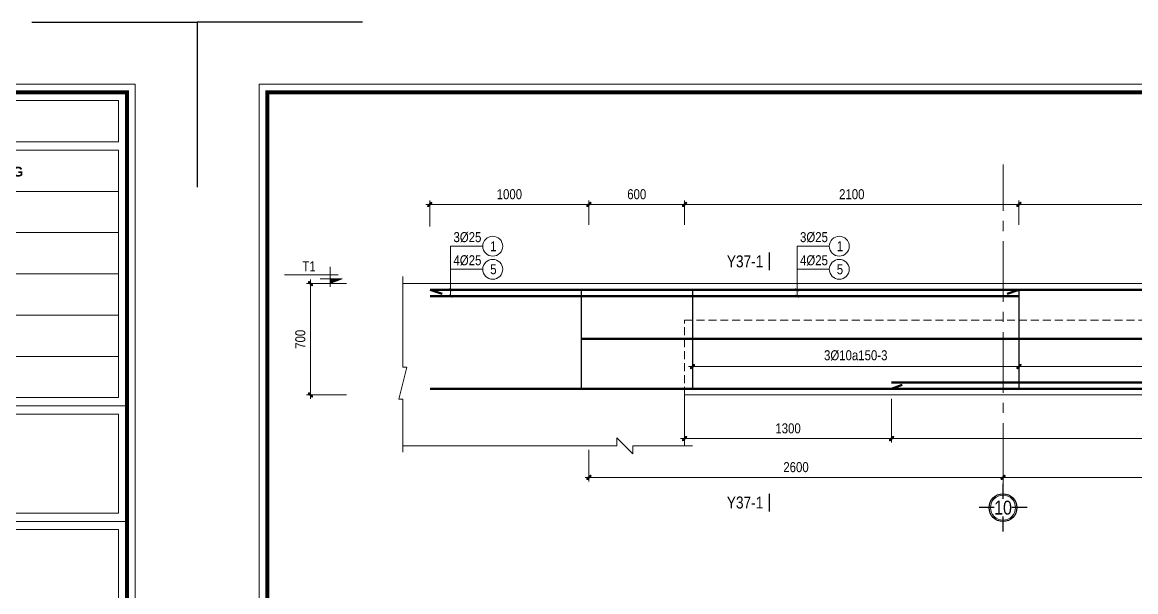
# Model space of a CAD drawing. Header units: millimetres. Extents: x 397144 to 8960116, y 345581 to 674207.
# Drawn here: x 5170583 to 5177575, y 660322 to 663901 of the extents above; entities that cross this region are included whole.
import ezdxf
from ezdxf.enums import TextEntityAlignment as Align
from ezdxf.xclip import XClip

# ---------------------------------------------------------------- set-up
doc = ezdxf.new("R2010")
doc.units = ezdxf.units.MM
doc.header["$XCLIPFRAME"] = 0
doc.header["$PDSIZE"] = -10
doc.linetypes.add('CENTER2', pattern=[28.575, 19.05, -3.175, 3.175, -3.175])
doc.linetypes.add('HIDDEN', pattern=[0.375, 0.25, -0.125])
doc.layers.get('0').update_dxf_attribs({"linetype": 'CONTINUOUS'})
doc.layers.get('Defpoints').update_dxf_attribs({"color": 12, "linetype": 'CONTINUOUS'})
for name, color, linetype, lineweight in [('2', 2, 'CONTINUOUS', 20), ('CDAI', 8, 'CONTINUOUS', 30), ('CTHEP', 2, 'CONTINUOUS', 50), ('DBAO', 3, 'CONTINUOUS', 20), ('DGIONG', 4, 'CONTINUOUS', 13), ('KTH', 150, 'CONTINUOUS', 5), ('Net khuat', 8, 'HIDDEN', 13), ('STICK', 1, 'CONTINUOUS', 9), ('TEXT', 7, 'CONTINUOUS', 15)]:
    doc.layers.add(name, color=color, linetype=linetype, lineweight=lineweight)
doc.layers.add('8', color=8, linetype='CONTINUOUS')
doc.layers.add('HATCH', color=7, linetype='CONTINUOUS', lineweight=5, true_color=0x2491ff)
doc.styles.add('CHG_XX_Khung ten$0$ArialB', font='arialbd.ttf')
doc.styles.add('HELVECONDENSE', font='VHELVCN_0.TTF')
doc.styles.add('Star-HelCon', font='VHELVCN_0.TTF')
doc.styles.add('TTP-HelCon', font='VHELVCN_0.TTF')
doc.styles.add('VNI-HELVE-CONDENSE', font='VHELVCN_0.TTF')
doc.dimstyles.new('kc-25', dxfattribs={"dimtxt": 62.5, "dimasz": 20, "dimexe": 20, "dimexo": 50, "dimgap": 25, "dimtad": 3, "dimdec": 0, "dimzin": 0, "dimdsep": 46, "dimtxsty": 'VNI-HELVE-CONDENSE', "dimblk": 'DIM', "dimcen": 2.5, "dimclrd": 256, "dimclre": 154, "dimclrt": 7, "dimaunit": 1, "dimadec": 0, "dimazin": 0, "dimtfac": 1, "dimtdec": 0, "dimtix": 1, "dimtmove": 0, "dimatfit": 3, "dimldrblk": 'DOT', "dimfxl": 1, "dimtolj": 1, "dimtzin": 0, "dimarcsym": 0})
doc.dimstyles.new('TTP-25', dxfattribs={"dimscale": 25, "dimtxt": 2.5, "dimasz": 1, "dimexe": 1, "dimexo": 1, "dimgap": 0.09, "dimtad": 0, "dimdec": 4, "dimrnd": 5, "dimzin": 9, "dimdsep": 46, "dimtxsty": 'TTP-HelCon', "dimblk": 'Stick1', "dimcen": 0.09, "dimdle": 1.5, "dimclrd": 256, "dimclre": 256, "dimclrt": 7, "dimadec": 0, "dimazin": 0, "dimtfac": 1, "dimtdec": 4, "dimtmove": 0, "dimatfit": 3, "dimldrblk": '_ArchTick1', "dimfxl": 1, "dimtvp": 1, "dimtolj": 1, "dimtzin": 0, "dimarcsym": 0})

# ---------------------------------------------------------------- blocks, each defined once
blk = doc.blocks.new('CHG_XX_Khung ten')
for p, q in [((687, 501), (824, 501)), ((687, 473), (824, 473))]:
    blk.add_line(p, q)
blk.add_lwpolyline([(15, 579), (826, 579), (826, 15), (15, 15)], close=True)
at = {"color": 4, "linetype": 'Continuous', "const_width": 1}
blk.add_lwpolyline([(17, 577), (824, 577), (824, 17), (17, 17)], close=True, dxfattribs=at)
at = {"linetype": 'Continuous'}
for points in [[(822, 565), (689, 565), (689, 575), (822, 575)], [(822, 553), (689, 553), (689, 563), (822, 563)], [(822, 543), (689, 543), (689, 553), (822, 553)], [(822, 533), (689, 533), (689, 543), (822, 543)], [(822, 523), (689, 523), (689, 533), (822, 533)], [(822, 513), (689, 513), (689, 523), (822, 523)], [(822, 503), (689, 503), (689, 513), (822, 513)], [(689, 499), (822, 499), (822, 475), (689, 475)], [(689, 471), (822, 471), (822, 424.69), (689, 424.69)]]:
    blk.add_lwpolyline(points, close=True, dxfattribs=at)
at = {"layer": 'Defpoints', "color": 1, "ltscale": 2}
for points in [[(40.06, 594), (0, 594), (0, 554)], [(800.94, 594), (841, 594), (841, 554)]]:
    blk.add_lwpolyline(points, dxfattribs=at)
at = {"style": 'CHG_XX_Khung ten$0$ArialB'}
blk.add_text('HỒ SƠ THIẾT KẾ BẢN VẼ THI CÔNG', height=2.3887, dxfattribs=at).set_placement((741, 557.78), align=Align.MIDDLE_LEFT)
blk = doc.blocks.new('Stick1')
at = {"layer": 'STICK'}
h = blk.add_hatch(color=256, dxfattribs=at)
edge = h.paths.add_edge_path()
edge.add_line((0.3, 0.5), (-0.5, -0.3))
edge.add_arc((-0.4, -0.4), 0.141, 135, 315)
edge.add_line((-0.3, -0.5), (0.5, 0.3))
edge.add_arc((0.4, 0.4), 0.141, 315, 495)
blk.add_line((1, 0), (-1, 0), dxfattribs=at)
blk.add_lwpolyline([(0.3, 0.5), (-0.5, -0.3, 1), (-0.3, -0.5), (0.5, 0.3, 1), (0.3, 0.5, 1)], format="xyb", dxfattribs=at)
blk = doc.blocks.new('*D8428')
at = {"layer": 'Defpoints', "color": 0, "transparency": 16777216}
for p in [(-329.2, 1029.2), (-579.2, 329.2), (-329.2, 329.2)]:
    blk.add_point(p, dxfattribs=at)
at = {"layer": 'KTH', "lineweight": -2, "transparency": 16777216}
for p, q in [((-354.2, 1029.2), (-604.2, 1029.2)), ((-579.2, 1004.2), (-579.2, 354.2)), ((-354.2, 329.2), (-604.2, 329.2))]:
    blk.add_line(p, q, dxfattribs=at)
at = {"layer": 'KTH', "lineweight": -2, "transparency": 16777216, "xscale": 25, "yscale": 25, "zscale": 25}
for p, rotation in [((-579.2, 1029.2), 90), ((-579.2, 329.2), 270)]:
    blk.add_blockref('Stick1', p, dxfattribs=dict(at, rotation=rotation))
at = {"layer": 'KTH', "color": 7, "transparency": 16777216, "insert": (-643.1, 679.2), "char_height": 62.5, "attachment_point": 5, "rotation": 90, "style": 'TTP-HelCon'}
blk.add_mtext('\\A1;700', dxfattribs=at)
blk = doc.blocks.new('_ArchTick1')
at = {"color": 0, "const_width": 3.81}
blk.add_lwpolyline([(-12.7, -12.7), (12.7, 12.7)], dxfattribs=at)
blk = doc.blocks.new('CODE')
at = {"layer": 'DBAO'}
for p, q in [((-62.5, -20), (-62.5, 105)), ((-62.5, 0), (-137.5, 30)), ((-137.5, 30), (0, 30)), ((-137.5, 0), (0, 0)), ((-112.5, 55), (223.6, 55))]:
    blk.add_line(p, q, dxfattribs=at)
at = {"layer": 'HATCH', "color": 1}
blk.add_solid([(-62.5, 0), (-137.5, 30), (-62.5, 30)], dxfattribs=at)
blk = doc.blocks.new('*D8483')
at = {"layer": 'Defpoints', "color": 0, "transparency": 16777216}
for p in [(3869.5, 647.6), (1819.5, 565.1), (3869.5, 507.6)]:
    blk.add_point(p, dxfattribs=at)
at = {"layer": 'KTH', "lineweight": -2, "transparency": 16777216}
for p, q in [((3869.5, 622.6), (3869.5, 482.6)), ((1819.5, 540.1), (1819.5, 482.6)), ((1844.5, 507.6), (3844.5, 507.6))]:
    blk.add_line(p, q, dxfattribs=at)
at = {"layer": 'KTH', "lineweight": -2, "transparency": 16777216, "xscale": 25, "yscale": 25, "zscale": 25, "rotation": 180}
blk.add_blockref('Stick1', (1819.5, 507.6), dxfattribs=at)
at = {"layer": 'KTH', "lineweight": -2, "transparency": 16777216, "xscale": 25, "yscale": 25, "zscale": 25}
blk.add_blockref('Stick1', (3869.5, 507.6), dxfattribs=at)
at = {"layer": 'KTH', "color": 7, "transparency": 16777216, "insert": (2844.5, 577.5), "char_height": 62.5, "attachment_point": 5, "style": 'TTP-HelCon'}
blk.add_mtext('\\A1;3Þ10a150-3', dxfattribs=at)
blk = doc.blocks.new('*D8484')
at = {"layer": 'Defpoints', "color": 0, "transparency": 16777216}
for p in [(1769.5, 1526.6), (1769.5, 1373.5), (3869.5, 1373.5)]:
    blk.add_point(p, dxfattribs=at)
at = {"layer": 'KTH', "lineweight": -2, "transparency": 16777216}
for p, q in [((1769.5, 1398.5), (1769.5, 1551.6)), ((3869.5, 1398.5), (3869.5, 1551.6)), ((3844.5, 1526.6), (1794.5, 1526.6))]:
    blk.add_line(p, q, dxfattribs=at)
at = {"layer": 'KTH', "lineweight": -2, "transparency": 16777216, "xscale": 25, "yscale": 25, "zscale": 25, "rotation": 180}
blk.add_blockref('Stick1', (1769.5, 1526.6), dxfattribs=at)
at = {"layer": 'KTH', "lineweight": -2, "transparency": 16777216, "xscale": 25, "yscale": 25, "zscale": 25}
blk.add_blockref('Stick1', (3869.5, 1526.6), dxfattribs=at)
at = {"layer": 'KTH', "color": 7, "transparency": 16777216, "insert": (2819.5, 1590.4), "char_height": 62.5, "attachment_point": 5, "style": 'TTP-HelCon'}
blk.add_mtext('\\A1;2100', dxfattribs=at)
blk = doc.blocks.new('DIM')
h = blk.add_hatch(color=1)
h.paths.add_polyline_path([(0.49, 0.29, 1), (0.29, 0.49), (-0.19, 0), (0.19, 0)])
h.paths.add_polyline_path([(0.19, 0), (-0.19, 0), (-0.49, -0.29, 1), (-0.29, -0.49)])
at = {"color": 9}
for p, q in [((-0.19, 0), (-1.5, 0)), ((0.19, 0), (1.5, 0))]:
    blk.add_line(p, q, dxfattribs=at)
at = {"color": 1}
for p, q in [((-0.49, -0.29), (0.29, 0.49)), ((-0.29, -0.49), (0.49, 0.29)), ((-0.19, 0), (0.19, 0))]:
    blk.add_line(p, q, dxfattribs=at)
blk.add_arc((-0.39, -0.39), 0.138, 135, 315, dxfattribs=at)
blk = doc.blocks.new('*D8485')
at = {"layer": 'Defpoints', "color": 0, "transparency": 16777216}
for p in [(1769.5, 1526.6), (1169.5, 1373.5), (1769.5, 1373.5)]:
    blk.add_point(p, dxfattribs=at)
at = {"layer": 'KTH', "lineweight": -2, "transparency": 16777216}
for p, q in [((1169.5, 1398.5), (1169.5, 1551.6)), ((1769.5, 1398.5), (1769.5, 1551.6)), ((1194.5, 1526.6), (1744.5, 1526.6))]:
    blk.add_line(p, q, dxfattribs=at)
at = {"layer": 'KTH', "lineweight": -2, "transparency": 16777216, "xscale": 25, "yscale": 25, "zscale": 25, "rotation": 180}
blk.add_blockref('Stick1', (1169.5, 1526.6), dxfattribs=at)
at = {"layer": 'KTH', "lineweight": -2, "transparency": 16777216, "xscale": 25, "yscale": 25, "zscale": 25}
blk.add_blockref('Stick1', (1769.5, 1526.6), dxfattribs=at)
at = {"layer": 'KTH', "color": 7, "transparency": 16777216, "insert": (1469.5, 1590.4), "char_height": 62.5, "attachment_point": 5, "style": 'TTP-HelCon'}
blk.add_mtext('\\A1;600', dxfattribs=at)
blk = doc.blocks.new('*D8486')
at = {"layer": 'Defpoints', "color": 0, "transparency": 16777216}
for p in [(1769.5, 329.2), (3069.5, 329.2), (3069.5, 54.9)]:
    blk.add_point(p, dxfattribs=at)
at = {"layer": 'KTH', "lineweight": -2, "transparency": 16777216}
for p, q in [((1769.5, 304.2), (1769.5, 29.9)), ((3069.5, 304.2), (3069.5, 29.9)), ((1794.5, 54.9), (3044.5, 54.9))]:
    blk.add_line(p, q, dxfattribs=at)
at = {"layer": 'KTH', "lineweight": -2, "transparency": 16777216, "xscale": 25, "yscale": 25, "zscale": 25, "rotation": 180}
blk.add_blockref('Stick1', (1769.5, 54.9), dxfattribs=at)
at = {"layer": 'KTH', "lineweight": -2, "transparency": 16777216, "xscale": 25, "yscale": 25, "zscale": 25}
blk.add_blockref('Stick1', (3069.5, 54.9), dxfattribs=at)
at = {"layer": 'KTH', "color": 7, "transparency": 16777216, "insert": (2419.5, 118.8), "char_height": 62.5, "attachment_point": 5, "style": 'TTP-HelCon'}
blk.add_mtext('\\A1;1300', dxfattribs=at)
blk = doc.blocks.new('*D8487')
at = {"layer": 'Defpoints', "color": 0, "transparency": 16777216}
for p in [(169.5, 1526.6), (169.5, 1362.6), (1169.5, 1373.5)]:
    blk.add_point(p, dxfattribs=at)
at = {"layer": 'KTH', "lineweight": -2, "transparency": 16777216}
for p, q in [((169.5, 1387.6), (169.5, 1551.6)), ((1169.5, 1398.5), (1169.5, 1551.6)), ((1144.5, 1526.6), (194.5, 1526.6))]:
    blk.add_line(p, q, dxfattribs=at)
at = {"layer": 'KTH', "lineweight": -2, "transparency": 16777216, "xscale": 25, "yscale": 25, "zscale": 25, "rotation": 180}
blk.add_blockref('Stick1', (169.5, 1526.6), dxfattribs=at)
at = {"layer": 'KTH', "lineweight": -2, "transparency": 16777216, "xscale": 25, "yscale": 25, "zscale": 25}
blk.add_blockref('Stick1', (1169.5, 1526.6), dxfattribs=at)
at = {"layer": 'KTH', "color": 7, "transparency": 16777216, "insert": (669.5, 1590.4), "char_height": 62.5, "attachment_point": 5, "style": 'TTP-HelCon'}
blk.add_mtext('\\A1;1000', dxfattribs=at)
blk = doc.blocks.new('MC')
at = {"layer": 'CTHEP', "const_width": 10}
blk.add_lwpolyline([(0, 150), (0, 0)], dxfattribs=at)
at = {"layer": 'TEXT', "style": 'TTP-HelCon'}
blk.add_attdef('A', text='', height=100, dxfattribs=at).set_placement((-50, 25.5), align=Align.RIGHT)
blk = doc.blocks.new('dau truc')
blk.add_circle((0, 0), 180)
at = {"layer": '8'}
for p, q in [((0, 127), (0, 345)), ((-127, 0), (-345, 0)), ((345, 0), (127, 0)), ((0, -345), (0, -127))]:
    blk.add_line(p, q, dxfattribs=at)
blk.add_circle((0, 0), 200, dxfattribs=at)
at = {"layer": 'TEXT', "style": 'HELVECONDENSE'}
blk.add_attdef('A', text='', height=233, dxfattribs=at).set_placement((0, 0), align=Align.MIDDLE)
blk = doc.blocks.new('*D2254')
at = {"layer": 'Defpoints', "color": 0, "transparency": 16777216}
for p in [(5197032.7, 645533.4), (5199632.7, 645503), (5199632.7, 645335.4)]:
    blk.add_point(p, dxfattribs=at)
at = {"layer": 'KTH', "lineweight": -2, "transparency": 16777216}
for p, q in [((5197032.7, 645508.4), (5197032.7, 645310.4)), ((5199632.7, 645478), (5199632.7, 645310.4)), ((5197057.7, 645335.4), (5199607.7, 645335.4))]:
    blk.add_line(p, q, dxfattribs=at)
at = {"layer": 'KTH', "lineweight": -2, "transparency": 16777216, "xscale": 25, "yscale": 25, "zscale": 25, "rotation": 180}
blk.add_blockref('Stick1', (5197032.7, 645335.4), dxfattribs=at)
at = {"layer": 'KTH', "lineweight": -2, "transparency": 16777216, "xscale": 25, "yscale": 25, "zscale": 25}
blk.add_blockref('Stick1', (5199632.7, 645335.4), dxfattribs=at)
at = {"layer": 'KTH', "color": 7, "transparency": 16777216, "insert": (5198332.7, 645399.3), "char_height": 62.5, "attachment_point": 5, "style": 'TTP-HelCon'}
blk.add_mtext('\\A1;2600', dxfattribs=at)
blk = doc.blocks.new('*D2255')
at = {"layer": 'Defpoints', "color": 0, "transparency": 16777216}
for p in [(5199632.7, 645503), (5205532.7, 645493.4), (5205532.7, 645335.4)]:
    blk.add_point(p, dxfattribs=at)
at = {"layer": 'KTH', "lineweight": -2, "transparency": 16777216}
for p, q in [((5199632.7, 645478), (5199632.7, 645310.4)), ((5205532.7, 645468.4), (5205532.7, 645310.4)), ((5199657.7, 645335.4), (5205507.7, 645335.4))]:
    blk.add_line(p, q, dxfattribs=at)
at = {"layer": 'KTH', "lineweight": -2, "transparency": 16777216, "xscale": 25, "yscale": 25, "zscale": 25, "rotation": 180}
blk.add_blockref('Stick1', (5199632.7, 645335.4), dxfattribs=at)
at = {"layer": 'KTH', "lineweight": -2, "transparency": 16777216, "xscale": 25, "yscale": 25, "zscale": 25}
blk.add_blockref('Stick1', (5205532.7, 645335.4), dxfattribs=at)
at = {"layer": 'KTH', "color": 7, "transparency": 16777216, "insert": (5202582.7, 645399.3), "char_height": 62.5, "attachment_point": 5, "style": 'TTP-HelCon'}
blk.add_mtext('\\A1;5900', dxfattribs=at)
blk = doc.blocks.new('*D8488')
at = {"layer": 'Defpoints', "color": 0, "transparency": 16777216}
for p in [(8019.5, 1526.6), (3869.5, 1373.5), (8019.5, 1362.6)]:
    blk.add_point(p, dxfattribs=at)
at = {"layer": 'KTH', "lineweight": -2, "transparency": 16777216}
for p, q in [((3869.5, 1398.5), (3869.5, 1551.6)), ((8019.5, 1387.6), (8019.5, 1551.6)), ((3894.5, 1526.6), (7994.5, 1526.6))]:
    blk.add_line(p, q, dxfattribs=at)
at = {"layer": 'KTH', "lineweight": -2, "transparency": 16777216, "xscale": 25, "yscale": 25, "zscale": 25, "rotation": 180}
blk.add_blockref('Stick1', (3869.5, 1526.6), dxfattribs=at)
at = {"layer": 'KTH', "lineweight": -2, "transparency": 16777216, "xscale": 25, "yscale": 25, "zscale": 25}
blk.add_blockref('Stick1', (8019.5, 1526.6), dxfattribs=at)
at = {"layer": 'KTH', "color": 7, "transparency": 16777216, "insert": (5944.5, 1590.4), "char_height": 62.5, "attachment_point": 5, "style": 'TTP-HelCon'}
blk.add_mtext('\\A1;4150', dxfattribs=at)
blk = doc.blocks.new('*D8489')
at = {"layer": 'Defpoints', "color": 0, "transparency": 16777216}
for p in [(3869.5, 647.6), (8019.5, 679.2), (8019.5, 507.5)]:
    blk.add_point(p, dxfattribs=at)
at = {"layer": 'KTH', "lineweight": -2, "transparency": 16777216}
for p, q in [((8019.5, 654.2), (8019.5, 482.5)), ((3869.5, 622.6), (3869.5, 482.5)), ((3894.5, 507.5), (7994.5, 507.5))]:
    blk.add_line(p, q, dxfattribs=at)
at = {"layer": 'KTH', "lineweight": -2, "transparency": 16777216, "xscale": 25, "yscale": 25, "zscale": 25, "rotation": 180}
blk.add_blockref('Stick1', (3869.5, 507.5), dxfattribs=at)
at = {"layer": 'KTH', "lineweight": -2, "transparency": 16777216, "xscale": 25, "yscale": 25, "zscale": 25}
blk.add_blockref('Stick1', (8019.5, 507.5), dxfattribs=at)
at = {"layer": 'KTH', "color": 7, "transparency": 16777216, "insert": (5944.5, 577.5), "char_height": 62.5, "attachment_point": 5, "style": 'TTP-HelCon'}
blk.add_mtext('\\A1;3Þ10a200-3', dxfattribs=at)
blk = doc.blocks.new('*D8490')
at = {"layer": 'Defpoints', "color": 0, "transparency": 16777216}
for p in [(3069.5, 329.2), (8819.5, 209.2), (8819.5, 54.9)]:
    blk.add_point(p, dxfattribs=at)
at = {"layer": 'KTH', "lineweight": -2, "transparency": 16777216}
for p, q in [((3069.5, 304.2), (3069.5, 29.9)), ((8819.5, 184.2), (8819.5, 29.9)), ((3094.5, 54.9), (8794.5, 54.9))]:
    blk.add_line(p, q, dxfattribs=at)
at = {"layer": 'KTH', "lineweight": -2, "transparency": 16777216, "xscale": 25, "yscale": 25, "zscale": 25, "rotation": 180}
blk.add_blockref('Stick1', (3069.5, 54.9), dxfattribs=at)
at = {"layer": 'KTH', "lineweight": -2, "transparency": 16777216, "xscale": 25, "yscale": 25, "zscale": 25}
blk.add_blockref('Stick1', (8819.5, 54.9), dxfattribs=at)
at = {"layer": 'KTH', "color": 7, "transparency": 16777216, "insert": (5944.5, 118.8), "char_height": 62.5, "attachment_point": 5, "style": 'TTP-HelCon'}
blk.add_mtext('\\A1;5750', dxfattribs=at)
blk = doc.blocks.new('Y-37')
at = {"layer": 'CDAI', "ltscale": 52.5}
for p, q in [((1119.46907, 994.1983), (1119.46907, 364.1983)), ((1819.46647, 994.19447), (1819.46647, 368.17833)), ((3869.46647, 994.19447), (3869.46647, 368.17364))]:
    blk.add_line(p, q, dxfattribs=at)
at = {"layer": 'CTHEP'}
for p, q in [((246.91373, 965.1983), (171.91373, 990.1983)), ((3794.46647, 965.19447), (3869.46647, 990.19447)), ((171.95321, 950.18514), (3869.46647, 950.1735)), ((1119.46907, 681.17417), (49858.11137, 681.13827)), ((3069.46647, 408.1525), (8818.7332, 408.08914)), ((3069.46647, 368.19766), (3136.38283, 393.49718))]:
    blk.add_line(p, q, dxfattribs=at)
for points in [[(49989.46907, 361.93876), (49989.46907, 990.12597), (171.95451, 990.1847)], [(172.63649, 368.18914), (10138.47515, 368.18041), (10718.3369, 368.1785), (17169.46907, 368.15021), (17743.51458, 368.14833), (49905.53617, 368.12618), (49905.53617, 891.00169)]]:
    blk.add_lwpolyline(points, dxfattribs=at)
at = {"layer": 'DBAO', "ltscale": 0.8, "flags": 128}
blk.add_lwpolyline([(0, 1074.4211), (0, 503.182), (25, 503.182), (-25, 303.182), (0, 303.182), (0, -29.91062)], dxfattribs=at)
at = {"layer": 'DBAO'}
for points in [[(10244.83034, 1029.04375), (0, 1029.11997)], [(1769.46647, 9.1983), (1769.46647, 329.1983)], [(1769.46647, 329.18167), (10119.46907, 329.17162)]]:
    blk.add_lwpolyline(points, dxfattribs=at)
at = {"layer": 'DGIONG'}
blk.add_lwpolyline([(0, 9.1983), (1344.46907, 9.1983), (1344.46907, 59.1983), (1444.46907, -40.8017), (1444.46907, 9.1983), (1819.46647, 9.19447)], dxfattribs=at)
for centre in [(565.17435, 1264.00269), (2741.16566, 1264.00269), (565.17435, 1118.70368), (2741.16566, 1118.70368)]:
    blk.add_circle(centre, 62.5, dxfattribs=at)
at = {"layer": 'Net khuat', "linetype": 'CENTER2', "ltscale": 20}
blk.add_line((3769.46907, -228.29549), (3769.46907, 1777.04716), dxfattribs=at)
at = {"layer": 'Net khuat', "ltscale": 200}
blk.add_lwpolyline([(1769.46647, 329.18456), (1769.46647, 799.18779), (50019.46907, 799.18779)], dxfattribs=at)
at = {"xscale": 0.75, "yscale": 0.75, "zscale": 0.75}
for p in [(2301.80457, 1112.07815), (2301.80457, -403.57912)]:
    blk.add_blockref('MC', p, dxfattribs=at).add_auto_attribs({'A': 'Y37-1'})
at = {"layer": '2', "ltscale": 300}
ref = blk.add_blockref('dau truc', (3769.46907, -379.16002), dxfattribs=dict(at, xscale=0.4367131292819977, yscale=0.4367131292819977, zscale=0.4367131292819977))
ref.add_attrib('A', '10', dxfattribs={"layer": 'TEXT', "height": 87.5, "style": 'HELVECONDENSE'}).set_placement((3769.46907, -379.16002), align=Align.MIDDLE)
at = {"layer": 'KTH', "linetype": 'Continuous', "xscale": -1}
blk.add_blockref('CODE', (-518.58589, 1029.20152), dxfattribs=at)
at = {"layer": 'TEXT', "style": 'TTP-HelCon'}
for s, p in [('3Þ25', (318.6643, 1289.85563)), ('3Þ25', (2494.65561, 1289.85563)), ('4Þ25', (318.6643, 1144.55663)), ('4Þ25', (2494.65561, 1144.55663))]:
    blk.add_text(s, height=62.5, dxfattribs=at).set_placement(p)
at = {"layer": 'TEXT', "style": 'Star-HelCon'}
for s, p in [('1', (569.34102, 1264.00269)), ('1', (2745.33233, 1264.00269)), ('5', (569.34102, 1118.70368)), ('5', (2745.33233, 1118.70368))]:
    blk.add_text(s, height=62.5, dxfattribs=at).set_placement(p, align=Align.MIDDLE)
at = {"layer": 'TEXT', "style": 'TTP-HelCon'}
blk.add_text('T1', height=62.5, dxfattribs=at).set_placement((-546.94782, 1106.19651), align=Align.RIGHT)
at = {"layer": 'KTH'}
for base, p1, p2, angle, picture, middle in [((169.46907, 1526.59264), (1169.46907, 1373.49591), (169.46907, 1362.59264), 180, '*D8487', (669.46907, 1590.42597)), ((1769.46647, 1526.59264), (1169.46907, 1373.49591), (1769.46647, 1373.49591), 180, '*D8485', (1469.46777, 1590.42597)), ((-579.24233, 329.20152), (-329.24233, 1029.20152), (-329.24233, 329.20152), 270, '*D8428', (-643.07566, 679.20152))]:
    dim = blk.add_linear_dim(base=base, p1=p1, p2=p2, angle=angle, dimstyle='TTP-25', override={"dimtmove": 1}, dxfattribs=at)
    dim.commit()
    dim.dimension.update_dxf_attribs({"geometry": picture, "text_midpoint": middle})
for base, p1, p2, picture, middle in [((1769.46647, 1526.58881), (3869.46647, 1373.49591), (1769.46647, 1373.49591), '*D8484', (2819.46647, 1590.42214)), ((8019.46907, 1526.58881), (3869.46647, 1373.49591), (8019.46907, 1362.59264), '*D8488', (5944.46777, 1590.42214)), ((3069.46647, 54.93646), (1769.46647, 329.16865), (3069.46647, 329.15431), '*D8486', (2419.46647, 118.76979)), ((8819.46907, 54.93646), (3069.46647, 329.15431), (8819.46907, 209.23137), '*D8490', (5944.46777, 118.76979))]:
    dim = blk.add_linear_dim(base=base, p1=p1, p2=p2, dimstyle='TTP-25', override={"dimtmove": 1}, dxfattribs=at)
    dim.commit()
    dim.dimension.update_dxf_attribs({"geometry": picture, "text_midpoint": middle})
for base, p1, p2, text, picture, middle in [((3869.46647, 507.62211), (1819.46647, 565.09546), (3869.46647, 647.63529), '3Þ10a150-3', '*D8483', (2844.46647, 577.53877)), ((8019.46907, 507.54675), (3869.46647, 647.63529), (8019.46907, 679.1983), '3Þ10a200-3', '*D8489', (5944.46777, 577.46342))]:
    dim = blk.add_linear_dim(base=base, p1=p1, p2=p2, text=text, dimstyle='TTP-25', override={"dimtmove": 1}, dxfattribs=at)
    dim.commit()
    dim.dimension.update_dxf_attribs({"geometry": picture, "text_midpoint": middle})
for base, p1, p2, picture, middle in [((3769.46907, -188.77957), (1169.46907, 9.1983), (3769.46907, -21.16558), '*D2254', (2469.46907, -124.94624)), ((9669.46908, -188.77957), (3769.46907, -21.16558), (9669.46908, -30.82131), '*D2255', (6719.46908, -124.94624))]:
    dim = blk.add_linear_dim(base=base, p1=p1, p2=p2, dimstyle='TTP-25', override={"dimtmove": 1}, dxfattribs=at)
    dim.commit()
    dim.dimension.update_dxf_attribs({"geometry": picture, "text_midpoint": middle, "insert": (-5195863.24964, -645524.21167)})
at = {"layer": 'DGIONG'}
for points in [[(300.15253, 990.19458), (300.15227, 1264.00269), (502.67435, 1264.00269)], [(2476.14384, 990.19458), (2476.14358, 1264.00269), (2678.66566, 1264.00269)], [(300.15218, 950.19458), (300.15192, 1118.70368), (502.674, 1118.70368)], [(2476.14349, 950.19458), (2476.14322, 1118.70368), (2678.66531, 1118.70368)]]:
    blk.add_leader(points, dimstyle='kc-25', override={"dimtad": 0, "dimldrblk": 'ArchTick', "dimfxl": 100, "dimarcsym": 1}, dxfattribs=at)

msp = doc.modelspace()

# ---------------------------------------------------------------- block references
at = {"layer": 'KTH', "ltscale": 0.8, "xscale": 25.92478421702978, "yscale": 25.92478421702978, "zscale": 25.92478421702978}
msp.add_blockref('CHG_XX_Khung ten', (5149878.03495, 648501.85593), dxfattribs=at)

# ---------------------------------------------------------------- next in the draw order: block references
msp.add_blockref('CHG_XX_Khung ten', (5171680.77848, 648501.85593), dxfattribs=at)

# ---------------------------------------------------------------- next in the draw order: block references
at = {"layer": 'KTH'}
ref = msp.add_blockref('Y-37', (5172972.14036, 661229.57767), dxfattribs=at)
XClip(ref).set_block_clipping_path([(-1082.3919523181, -731.137271678), (15917.7538879691, 2061.5065021181)])

doc.saveas('drawing.dxf')
